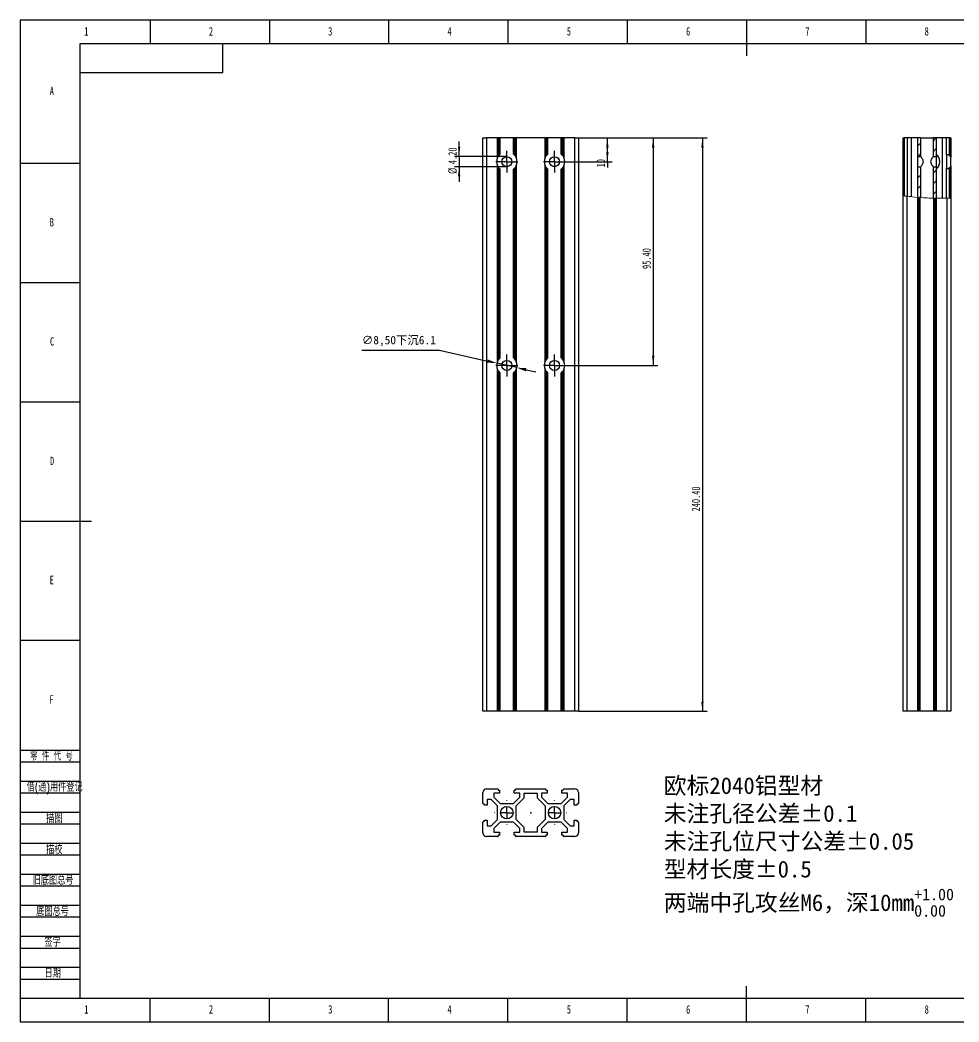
# Model space of a CAD drawing. Header units: millimetres. Extents: x 0 to 594, y 0 to 420.
# Drawn here: x 0 to 393.5, y 0 to 420 of the extents above; entities that cross this region are included whole.
import ezdxf

# ---------------------------------------------------------------- set-up
doc = ezdxf.new("R2010")
doc.units = ezdxf.units.MM
doc.header["$PDSIZE"] = -1
doc.layers.add('10', color=7, linetype='Continuous')
doc.layers.add('5', color=7, linetype='Continuous')
doc.styles.add('SLDTEXTSTYLE0', font='TXT', dxfattribs={"width": 0.7, "bigfont": 'bigfont'})
doc.styles.add('SLDTEXTSTYLE1', font='TXT', dxfattribs={"width": 0.614286, "bigfont": 'bigfont'})
doc.styles.add('SLDTEXTSTYLE3', font='TXT', dxfattribs={"width": 0.7})
doc.dimstyles.new('ISO-25', dxfattribs={"dimtxt": 2.5, "dimasz": 2.5, "dimexe": 1.25, "dimexo": 0.625, "dimtad": 1, "dimtxsty": 'Standard', "dimcen": 2.5, "dimadec": 0, "dimazin": 0, "dimtfac": 1, "dimtmove": 0, "dimatfit": 3, "dimfxl": 1, "dimarcsym": 0})
doc.dimstyles.new('SLDDIMSTYLE0', dxfattribs={"dimtxt": 3.5, "dimasz": 4.08, "dimexe": 0, "dimexo": 0.0625, "dimgap": 0.875, "dimtad": 2, "dimrnd": 1e-09, "dimzin": 4, "dimdsep": 46, "dimtxsty": 'SLDTEXTSTYLE3', "dimsah": 1, "dimcen": 0.09, "dimadec": 0, "dimazin": 1, "dimtfac": 1, "dimtofl": 0, "dimtmove": 0, "dimatfit": 3, "dimfxl": 1, "dimfrac": 2, "dimtolj": 1, "dimtzin": 12, "dimarcsym": 0})
doc.dimstyles.new('SLDDIMSTYLE1', dxfattribs={"dimtxt": 3.5, "dimasz": 4.08, "dimexe": 0, "dimexo": 0.0625, "dimgap": 0.875, "dimtad": 2, "dimrnd": 1e-09, "dimzin": 12, "dimdsep": 46, "dimtxsty": 'SLDTEXTSTYLE3', "dimsah": 1, "dimcen": 0.09, "dimadec": 0, "dimazin": 3, "dimtfac": 1, "dimtofl": 0, "dimtmove": 0, "dimatfit": 3, "dimfxl": 1, "dimfrac": 2, "dimtolj": 1, "dimtzin": 12, "dimarcsym": 0})
doc.dimstyles.new('SLDDIMSTYLE2', dxfattribs={"dimtxt": 3.5, "dimasz": 4.08, "dimexe": 0, "dimexo": 0.0625, "dimgap": 0.875, "dimtad": 2, "dimrnd": 1e-09, "dimzin": 4, "dimdsep": 46, "dimtxsty": 'SLDTEXTSTYLE3', "dimsah": 1, "dimcen": 0.09, "dimadec": 0, "dimazin": 1, "dimtfac": 1, "dimtmove": 0, "dimatfit": 0, "dimfxl": 1, "dimfrac": 2, "dimtolj": 1, "dimtzin": 12, "dimarcsym": 0})

# ---------------------------------------------------------------- blocks, each defined once
blk = doc.blocks.new('_D')
at = {"layer": '10', "transparency": 16777216}
for p, q in [((234.04, 370.63), (288.04, 370.63)), ((286.04, 370.63), (286.04, 130.23)), ((234.04, 130.23), (288.04, 130.23))]:
    blk.add_line(p, q, dxfattribs=at)
for points in [[(286.04, 370.63), (285.53, 366.55), (286.54, 366.55)], [(286.04, 130.23), (286.54, 134.31), (285.53, 134.31)]]:
    blk.add_solid(points, dxfattribs=at)
at = {"layer": '10', "transparency": 16777216, "insert": (281.52, 214), "char_height": 3.5, "attachment_point": 1, "rotation": 90, "style": 'SLDTEXTSTYLE3'}
blk.add_mtext('240.40', dxfattribs=at)
blk = doc.blocks.new('_D_1')
at = {"layer": '10', "transparency": 16777216}
for p, q in [((234.04, 370.63), (248.18, 370.63)), ((246.18, 360.63), (246.18, 370.63)), ((228.64, 360.63), (248.18, 360.63)), ((246.18, 360.63), (246.18, 358.24))]:
    blk.add_line(p, q, dxfattribs=at)
for points in [[(246.18, 370.63), (245.67, 366.55), (246.69, 366.55)], [(246.18, 360.63), (246.69, 364.71), (245.67, 364.71)]]:
    blk.add_solid(points, dxfattribs=at)
at = {"layer": '10', "transparency": 16777216, "insert": (241.67, 358.24), "char_height": 3.5, "attachment_point": 1, "rotation": 90, "style": 'SLDTEXTSTYLE3'}
blk.add_mtext('10', dxfattribs=at)
blk = doc.blocks.new('_D_2')
at = {"layer": '10', "transparency": 16777216}
for p, q in [((234.04, 370.63), (267.39, 370.63)), ((265.39, 370.63), (265.39, 275.23)), ((228.64, 275.23), (267.39, 275.23))]:
    blk.add_line(p, q, dxfattribs=at)
for points in [[(265.39, 370.63), (264.88, 366.55), (265.89, 366.55)], [(265.39, 275.23), (265.89, 279.31), (264.88, 279.31)]]:
    blk.add_solid(points, dxfattribs=at)
at = {"layer": '10', "transparency": 16777216, "insert": (260.87, 315.63), "char_height": 3.5, "attachment_point": 1, "rotation": 90, "style": 'SLDTEXTSTYLE3'}
blk.add_mtext('95.40', dxfattribs=at)
blk = doc.blocks.new('_D_3')
at = {"layer": '10', "transparency": 16777216}
for p, q in [((184.04, 362.73), (184.04, 369.08)), ((204.04, 362.73), (182.04, 362.73)), ((184.04, 362.73), (184.04, 358.53)), ((204.04, 358.53), (182.04, 358.53)), ((184.04, 358.53), (184.04, 352.18))]:
    blk.add_line(p, q, dxfattribs=at)
for points in [[(184.04, 362.73), (184.54, 366.81), (183.53, 366.81)], [(184.04, 358.53), (183.53, 354.45), (184.54, 354.45)]]:
    blk.add_solid(points, dxfattribs=at)
at = {"layer": '10', "transparency": 16777216, "char_height": 3.5, "attachment_point": 1, "rotation": 90, "style": 'SLDTEXTSTYLE3'}
for s, insert in [('4.20', (179.52, 359.59)), ('%%c', (179.51, 355.48))]:
    blk.add_mtext(s, dxfattribs=dict(at, insert=insert))
blk = doc.blocks.new('SW_CENTERMARKSYMBOL_0')
at = {"layer": '10', "color": 0}
for p, q in [((0, 2.5), (0, 4.6)), ((-2.5, 0), (-4.6, 0)), ((0, 0), (-2.5, 0)), ((0, 0), (0, 2.5)), ((0, 0), (0, -2.5)), ((0, 0), (2.5, 0)), ((2.5, 0), (4.6, 0)), ((0, -2.5), (0, -4.6))]:
    blk.add_line(p, q, dxfattribs=at)
blk = doc.blocks.new('SW_CENTERMARKSYMBOL_1')
at = {"layer": '10', "color": 0}
for p, q in [((0, 2.5), (0, 4.6)), ((-2.5, 0), (-4.6, 0)), ((0, 0), (-2.5, 0)), ((0, 0), (0, 2.5)), ((0, 0), (0, -2.5)), ((0, 0), (2.5, 0)), ((2.5, 0), (4.6, 0)), ((0, -2.5), (0, -4.6))]:
    blk.add_line(p, q, dxfattribs=at)
blk = doc.blocks.new('SW_CENTERMARKSYMBOL_2')
at = {"layer": '10', "color": 0}
for p, q in [((0, 2.5), (0, 4.6)), ((-2.5, 0), (-4.6, 0)), ((0, 0), (-2.5, 0)), ((0, 0), (0, 2.5)), ((0, 0), (0, -2.5)), ((0, 0), (2.5, 0)), ((2.5, 0), (4.6, 0)), ((0, -2.5), (0, -4.6))]:
    blk.add_line(p, q, dxfattribs=at)
blk = doc.blocks.new('SW_CENTERMARKSYMBOL_3')
at = {"layer": '10', "color": 0}
for p, q in [((0, 2.5), (0, 4.6)), ((-2.5, 0), (-4.6, 0)), ((0, 0), (-2.5, 0)), ((0, 0), (0, 2.5)), ((0, 0), (0, -2.5)), ((0, 0), (2.5, 0)), ((2.5, 0), (4.6, 0)), ((0, -2.5), (0, -4.6))]:
    blk.add_line(p, q, dxfattribs=at)
blk = doc.blocks.new('SW_CENTERMARKSYMBOL_4')
at = {"layer": '10', "color": 0}
for p, q in [((0, 5), (0, 5.1)), ((-5, 0), (-5.1, 0)), ((0, 0), (-2.5, 0)), ((0, 0), (0, 2.5)), ((0, 0), (0, -2.5)), ((0, 0), (2.5, 0)), ((5, 0), (5.1, 0)), ((0, -5), (0, -5.1))]:
    blk.add_line(p, q, dxfattribs=at)
blk = doc.blocks.new('SW_CENTERMARKSYMBOL_5')
at = {"layer": '10', "color": 0}
for p, q in [((0, 5), (0, 5.1)), ((-5, 0), (-5.1, 0)), ((0, 0), (-2.5, 0)), ((0, 0), (0, 2.5)), ((0, 0), (0, -2.5)), ((0, 0), (2.5, 0)), ((5, 0), (5.1, 0)), ((0, -5), (0, -5.1))]:
    blk.add_line(p, q, dxfattribs=at)
blk = doc.blocks.new('*D11')
at = {"color": 0, "lineweight": -2, "transparency": 16777216}
for p, q in [((143.28, 281.6), (175.82, 281.6)), ((175.82, 281.6), (195.91, 277.06)), ((208.18, 274.29), (199.89, 276.16)), ((212.16, 273.39), (216.14, 272.49))]:
    blk.add_line(p, q, dxfattribs=at)
at = {"color": 0, "transparency": 16777216}
for points in [[(196.06, 277.72), (195.76, 276.4), (199.89, 276.16)], [(212.31, 274.05), (212.01, 272.73), (208.18, 274.29)]]:
    blk.add_solid(points, dxfattribs=at)
at = {"layer": 'Defpoints', "color": 0, "transparency": 16777216}
for p in [(199.89, 276.16), (208.18, 274.29)]:
    blk.add_point(p, dxfattribs=at)
at = {"color": 0, "transparency": 16777216, "insert": (158.79, 285.39), "char_height": 3.5, "attachment_point": 5}
blk.add_mtext('∅8,50{\\fSimSun|b0|i0|c134|p2;下沉}6.1', dxfattribs=at)

msp = doc.modelspace()

# ---------------------------------------------------------------- hatches: boundary and pattern name
at = {"layer": '10', "linetype": 'Continuous', "lineweight": 18}
h = msp.add_hatch(dxfattribs=at)
h.set_pattern_fill('ANSI31', color=256, angle=3e-322, style=0)
h.paths.add_polyline_path([(377.557, 370.626), (376.257, 370.626), (376.257, 362.726), (377.557, 362.726)], flags=0)
h = msp.add_hatch(dxfattribs=at)
h.set_pattern_fill('ANSI31', color=256, angle=3e-322, style=0)
h.paths.add_polyline_path([(384.057, 370.626), (382.757, 370.626), (382.757, 362.726), (384.057, 362.726)], flags=0)
h = msp.add_hatch(dxfattribs=at)
h.set_pattern_fill('ANSI31', color=256, angle=3e-322, style=0)
edge = h.paths.add_edge_path(flags=0)
edge.add_spline(control_points=[(376.257, 345.653), (376.689, 345.618), (377.122, 345.586), (377.557, 345.556)], knot_values=[0.3544814, 0.3544814, 0.3544814, 0.3544814, 0.3593971, 0.3593971, 0.3593971, 0.3593971], weights=[1, 1, 1, 1], degree=3, periodic=0)
edge.add_line((377.557, 345.556), (377.557, 358.526))
edge.add_line((377.557, 358.526), (376.257, 358.526))
edge.add_line((376.257, 358.526), (376.257, 345.653))
h = msp.add_hatch(dxfattribs=at)
h.set_pattern_fill('ANSI31', color=256, angle=3e-322, style=0)
edge = h.paths.add_edge_path(flags=0)
edge.add_line((384.057, 358.526), (382.757, 358.526))
edge.add_line((382.757, 358.526), (382.757, 345.314))
edge.add_spline(control_points=[(382.757, 345.314), (383.19, 345.303), (383.623, 345.295), (384.057, 345.289)], knot_values=[0.3788222, 0.3788222, 0.3788222, 0.3788222, 0.3836374, 0.3836374, 0.3836374, 0.3836374], weights=[1, 1, 1, 1], degree=3, periodic=0)
edge.add_line((384.057, 345.289), (384.057, 358.526))
h = msp.add_hatch(dxfattribs=at)
h.set_pattern_fill('ANSI31', color=256, angle=3e-322, style=0)
edge = h.paths.add_edge_path(flags=0)
edge.add_spline(control_points=[(382.757, 345.314), (382.757, 345.314), (382.707, 345.315), (382.611, 345.317), (382.514, 345.32), (382.369, 345.324), (382.188, 345.329), (382.006, 345.334), (381.783, 345.341), (381.536, 345.35), (381.29, 345.358), (381.013, 345.369), (380.729, 345.381), (380.446, 345.392), (380.147, 345.406), (379.858, 345.42), (379.569, 345.434), (379.281, 345.449), (379.02, 345.464), (378.758, 345.479), (378.514, 345.493), (378.309, 345.506), (378.104, 345.519), (377.932, 345.53), (377.807, 345.539), (377.683, 345.547), (377.602, 345.553), (377.571, 345.555), (377.562, 345.555), (377.557, 345.556), (377.557, 345.556)], knot_values=[0, 0, 0, 0, 0.0008728, 0.0008728, 0.0008728, 0.0017455, 0.0017455, 0.0017455, 0.0026183, 0.0026183, 0.0026183, 0.0034913, 0.0034913, 0.0034913, 0.0043649, 0.0043649, 0.0043649, 0.0052394, 0.0052394, 0.0052394, 0.0061146, 0.0061146, 0.0061146, 0.0069895, 0.0069895, 0.0069895, 0.0078629, 0.0078629, 0.0078629, 0.0081318, 0.0081318, 0.0081318, 0.0081318], weights=[1, 1, 1, 1, 1, 1, 1, 1, 1, 1, 1, 1, 1, 1, 1, 1, 1, 1, 1, 1, 1, 1, 1, 1, 1, 1, 1, 1, 1, 1, 1], degree=3, periodic=0)
edge.add_spline(control_points=[(377.557, 345.556), (377.122, 345.586), (376.689, 345.618), (376.257, 345.653)], knot_values=[0.6406029, 0.6406029, 0.6406029, 0.6406029, 0.6455186, 0.6455186, 0.6455186, 0.6455186], weights=[1, 1, 1, 1], degree=3, periodic=0)
edge.add_line((376.257, 345.653), (376.257, 345.653))
edge.add_spline(control_points=[(376.257, 345.653), (375.37, 345.725), (374.483, 345.807), (373.596, 345.901)], knot_values=[0, 0, 0, 0, 0.0037709, 0.0037709, 0.0037709, 0.0037709], weights=[1, 1, 1, 1], degree=3, periodic=0)
edge.add_spline(control_points=[(373.596, 345.901), (373.047, 345.96), (372.5, 346.022), (371.957, 346.088)], knot_values=[0.6556832, 0.6556832, 0.6556832, 0.6556832, 0.6620292, 0.6620292, 0.6620292, 0.6620292], weights=[1, 1, 1, 1], degree=3, periodic=0)
edge.add_line((371.957, 346.088), (371.957, 346.088))
edge.add_spline(control_points=[(371.957, 346.088), (371.555, 346.138), (371.155, 346.189), (370.757, 346.243)], knot_values=[0.6620292, 0.6620292, 0.6620292, 0.6620292, 0.6667218, 0.6667218, 0.6667218, 0.6667218], weights=[1, 1, 1, 1], degree=3, periodic=0)
edge.add_spline(control_points=[(370.757, 346.243), (370.657, 346.256), (370.557, 346.27), (370.457, 346.284)], knot_values=[0.6667218, 0.6667218, 0.6667218, 0.6667218, 0.6679017, 0.6679017, 0.6679017, 0.6679017], weights=[1, 1, 1, 1], degree=3, periodic=0)
edge.add_spline(control_points=[(370.457, 346.284), (370.423, 346.289), (370.389, 346.293), (370.357, 346.298), (370.325, 346.302), (370.295, 346.306), (370.268, 346.31), (370.242, 346.314), (370.219, 346.317), (370.201, 346.32), (370.184, 346.322), (370.171, 346.324), (370.164, 346.325), (370.159, 346.326), (370.157, 346.326), (370.157, 346.326)], knot_values=[0, 0, 0, 0, 0.0001024, 0.0001024, 0.0001024, 0.0002049, 0.0002049, 0.0002049, 0.000307, 0.000307, 0.000307, 0.000408, 0.000408, 0.000408, 0.0004709, 0.0004709, 0.0004709, 0.0004709], weights=[1, 1, 1, 1, 1, 1, 1, 1, 1, 1, 1, 1, 1, 1, 1, 1], degree=3, periodic=0)
edge.add_spline(control_points=[(370.157, 346.326), (370.157, 346.326), (370.186, 346.322), (370.24, 346.314), (370.295, 346.306), (370.377, 346.295), (370.48, 346.281), (370.584, 346.266), (370.711, 346.249), (370.851, 346.23), (370.993, 346.211), (371.152, 346.19), (371.315, 346.169), (371.427, 346.155), (371.542, 346.14), (371.657, 346.126)], knot_values=[0, 0, 0, 0, 0.0005001, 0.0005001, 0.0005001, 0.001, 0.001, 0.001, 0.0015023, 0.0015023, 0.0015023, 0.0020092, 0.0020092, 0.0020092, 0.0023535, 0.0023535, 0.0023535, 0.0023535], weights=[1, 1, 1, 1, 1, 1, 1, 1, 1, 1, 1, 1, 1, 1, 1, 1], degree=3, periodic=0)
edge.add_spline(control_points=[(371.657, 346.126), (373.168, 345.936), (374.703, 345.779), (376.257, 345.653)], knot_values=[0.3368016, 0.3368016, 0.3368016, 0.3368016, 0.3544814, 0.3544814, 0.3544814, 0.3544814], weights=[1, 1, 1, 1], degree=3, periodic=0)
edge.add_spline(control_points=[(376.257, 345.653), (376.291, 345.65), (376.325, 345.648), (376.357, 345.645), (376.388, 345.643), (376.419, 345.64), (376.445, 345.638), (376.471, 345.636), (376.494, 345.634), (376.512, 345.633), (376.53, 345.631), (376.543, 345.63), (376.55, 345.63), (376.555, 345.629), (376.557, 345.629), (376.557, 345.629)], knot_values=[0, 0, 0, 0, 0.0001013, 0.0001013, 0.0001013, 0.0002026, 0.0002026, 0.0002026, 0.0003037, 0.0003037, 0.0003037, 0.0004046, 0.0004046, 0.0004046, 0.0004694, 0.0004694, 0.0004694, 0.0004694], weights=[1, 1, 1, 1, 1, 1, 1, 1, 1, 1, 1, 1, 1, 1, 1, 1], degree=3, periodic=0)
edge.add_spline(control_points=[(376.557, 345.629), (376.724, 345.616), (376.89, 345.604), (377.057, 345.591)], knot_values=[0.3556185, 0.3556185, 0.3556185, 0.3556185, 0.3575099, 0.3575099, 0.3575099, 0.3575099], weights=[1, 1, 1, 1], degree=3, periodic=0)
edge.add_spline(control_points=[(377.057, 345.591), (376.252, 345.651), (375.452, 345.718), (374.657, 345.794)], knot_values=[0.6424901, 0.6424901, 0.6424901, 0.6424901, 0.6516128, 0.6516128, 0.6516128, 0.6516128], weights=[1, 1, 1, 1], degree=3, periodic=0)
edge.add_spline(control_points=[(374.657, 345.794), (375.543, 345.709), (376.43, 345.636), (377.318, 345.572)], knot_values=[0, 0, 0, 0, 0.0037693, 0.0037693, 0.0037693, 0.0037693], weights=[1, 1, 1, 1], degree=3, periodic=0)
edge.add_spline(control_points=[(377.318, 345.572), (379.208, 345.438), (381.102, 345.351), (382.996, 345.308)], knot_values=[0, 0, 0, 0, 0.0056848, 0.0056848, 0.0056848, 0.0056848], weights=[1, 1, 1, 1], degree=3, periodic=0)
edge.add_spline(control_points=[(382.996, 345.308), (383.883, 345.288), (384.77, 345.278), (385.657, 345.277)], knot_values=[0, 0, 0, 0, 0.0037629, 0.0037629, 0.0037629, 0.0037629], weights=[1, 1, 1, 1], degree=3, periodic=0)
edge.add_spline(control_points=[(385.657, 345.277), (384.856, 345.278), (384.056, 345.286), (383.257, 345.303)], knot_values=[0.6104488, 0.6104488, 0.6104488, 0.6104488, 0.6193245, 0.6193245, 0.6193245, 0.6193245], weights=[1, 1, 1, 1], degree=3, periodic=0)
edge.add_line((383.257, 345.303), (383.257, 345.303))
edge.add_spline(control_points=[(383.257, 345.303), (383.424, 345.299), (383.59, 345.296), (383.757, 345.293)], knot_values=[0.3806755, 0.3806755, 0.3806755, 0.3806755, 0.3825272, 0.3825272, 0.3825272, 0.3825272], weights=[1, 1, 1, 1], degree=3, periodic=0)
edge.add_spline(control_points=[(383.757, 345.293), (383.757, 345.293), (383.763, 345.293), (383.774, 345.293), (383.785, 345.293), (383.802, 345.293), (383.823, 345.292), (383.844, 345.292), (383.87, 345.292), (383.898, 345.291), (383.926, 345.291), (383.958, 345.29), (383.991, 345.29), (384.013, 345.289), (384.035, 345.289), (384.057, 345.289)], knot_values=[0, 0, 0, 0, 0.0001007, 0.0001007, 0.0001007, 0.0002014, 0.0002014, 0.0002014, 0.0003022, 0.0003022, 0.0003022, 0.0004029, 0.0004029, 0.0004029, 0.0004687, 0.0004687, 0.0004687, 0.0004687], weights=[1, 1, 1, 1, 1, 1, 1, 1, 1, 1, 1, 1, 1, 1, 1, 1], degree=3, periodic=0)
edge.add_spline(control_points=[(384.057, 345.289), (385.587, 345.268), (387.123, 345.275), (388.657, 345.311)], knot_values=[0.3836374, 0.3836374, 0.3836374, 0.3836374, 0.4006225, 0.4006225, 0.4006225, 0.4006225], weights=[1, 1, 1, 1], degree=3, periodic=0)
edge.add_spline(control_points=[(388.657, 345.311), (388.825, 345.314), (388.995, 345.319), (389.154, 345.323), (389.312, 345.327), (389.463, 345.332), (389.594, 345.336), (389.725, 345.34), (389.84, 345.344), (389.929, 345.346), (390.018, 345.349), (390.084, 345.352), (390.121, 345.353), (390.145, 345.354), (390.157, 345.354), (390.157, 345.354)], knot_values=[0, 0, 0, 0, 0.000504, 0.000504, 0.000504, 0.0010079, 0.0010079, 0.0010079, 0.0015119, 0.0015119, 0.0015119, 0.0020157, 0.0020157, 0.0020157, 0.0023437, 0.0023437, 0.0023437, 0.0023437], weights=[1, 1, 1, 1, 1, 1, 1, 1, 1, 1, 1, 1, 1, 1, 1, 1], degree=3, periodic=0)
edge.add_spline(control_points=[(390.157, 345.354), (390.157, 345.354), (390.151, 345.354), (390.14, 345.354), (390.129, 345.353), (390.112, 345.353), (390.091, 345.352), (390.07, 345.351), (390.045, 345.35), (390.016, 345.349), (389.988, 345.348), (389.956, 345.347), (389.923, 345.346), (389.901, 345.346), (389.879, 345.345), (389.857, 345.344)], knot_values=[0, 0, 0, 0, 0.0001007, 0.0001007, 0.0001007, 0.0002014, 0.0002014, 0.0002014, 0.0003021, 0.0003021, 0.0003021, 0.0004029, 0.0004029, 0.0004029, 0.0004688, 0.0004688, 0.0004688, 0.0004688], weights=[1, 1, 1, 1, 1, 1, 1, 1, 1, 1, 1, 1, 1, 1, 1, 1], degree=3, periodic=0)
edge.add_spline(control_points=[(389.857, 345.344), (389.757, 345.341), (389.657, 345.338), (389.557, 345.335)], knot_values=[0.594948, 0.594948, 0.594948, 0.594948, 0.5960557, 0.5960557, 0.5960557, 0.5960557], weights=[1, 1, 1, 1], degree=3, periodic=0)
edge.add_spline(control_points=[(389.557, 345.335), (389.157, 345.322), (388.757, 345.312), (388.357, 345.304)], knot_values=[0.5960557, 0.5960557, 0.5960557, 0.5960557, 0.6004845, 0.6004845, 0.6004845, 0.6004845], weights=[1, 1, 1, 1], degree=3, periodic=0)
edge.add_spline(control_points=[(388.357, 345.304), (387.811, 345.293), (387.264, 345.285), (386.718, 345.281)], knot_values=[0.6004845, 0.6004845, 0.6004845, 0.6004845, 0.6065333, 0.6065333, 0.6065333, 0.6065333], weights=[1, 1, 1, 1], degree=3, periodic=0)
edge.add_spline(control_points=[(386.718, 345.281), (385.831, 345.274), (384.944, 345.277), (384.057, 345.289)], knot_values=[0, 0, 0, 0, 0.0037628, 0.0037628, 0.0037628, 0.0037628], weights=[1, 1, 1, 1], degree=3, periodic=0)
edge.add_spline(control_points=[(384.057, 345.289), (383.623, 345.295), (383.19, 345.303), (382.757, 345.314)], knot_values=[0.6163626, 0.6163626, 0.6163626, 0.6163626, 0.6211778, 0.6211778, 0.6211778, 0.6211778], weights=[1, 1, 1, 1], degree=3, periodic=0)

# ---------------------------------------------------------------- linework, layer by layer
at = {"color": 7, "linetype": 'Continuous', "lineweight": 25}
for p, q in [((194.035, 130.226), (194.035, 370.626)), ((194.035, 370.626), (195.535, 370.626)), ((195.535, 370.626), (195.535, 130.226)), ((200.135, 370.626), (195.535, 370.626)), ((200.135, 362.315), (200.135, 370.626)), ((200.135, 370.626), (200.435, 370.626)), ((200.435, 370.626), (200.435, 362.885)), ((200.935, 370.626), (200.435, 370.626)), ((200.935, 363.533), (200.935, 370.626)), ((201.196, 370.626), (200.935, 370.626)), ((201.196, 363.788), (201.196, 370.626)), ((206.874, 370.626), (201.196, 370.626)), ((206.874, 363.788), (206.874, 370.626)), ((207.135, 370.626), (206.874, 370.626)), ((207.135, 363.533), (207.135, 370.626)), ((207.635, 370.626), (207.135, 370.626)), ((207.635, 362.885), (207.635, 370.626)), ((207.635, 370.626), (207.935, 370.626)), ((207.935, 370.626), (207.935, 362.315)), ((220.135, 370.626), (207.935, 370.626)), ((220.135, 370.626), (220.435, 370.626)), ((220.135, 362.315), (220.135, 370.626)), ((220.435, 370.626), (220.435, 362.885)), ((220.935, 370.626), (220.435, 370.626)), ((220.935, 363.533), (220.935, 370.626)), ((221.196, 370.626), (220.935, 370.626)), ((221.196, 363.788), (221.196, 370.626)), ((226.874, 370.626), (221.196, 370.626)), ((226.874, 363.788), (226.874, 370.626)), ((227.135, 370.626), (226.874, 370.626)), ((227.135, 363.533), (227.135, 370.626)), ((227.635, 370.626), (227.135, 370.626)), ((227.635, 362.885), (227.635, 370.626)), ((227.635, 370.626), (227.935, 370.626)), ((227.935, 370.626), (227.935, 362.315)), ((232.535, 370.626), (227.935, 370.626)), ((232.535, 130.226), (232.535, 370.626)), ((232.535, 370.626), (234.035, 370.626)), ((234.035, 370.626), (234.035, 130.226)), ((370.157, 346.326), (370.157, 370.626)), ((370.157, 370.626), (370.457, 370.626)), ((370.757, 370.626), (370.457, 370.626)), ((370.457, 370.626), (370.457, 346.284)), ((370.757, 346.243), (370.757, 370.626)), ((371.957, 370.626), (370.757, 370.626)), ((371.957, 346.095), (371.957, 370.626)), ((373.596, 370.626), (371.957, 370.626)), ((373.596, 345.926), (373.596, 370.626)), ((376.257, 370.626), (373.596, 370.626)), ((377.557, 370.626), (376.257, 370.626)), ((376.257, 362.726), (376.257, 370.626)), ((377.557, 370.626), (382.757, 370.626)), ((377.557, 362.726), (377.557, 370.626)), ((382.757, 370.626), (382.757, 362.726)), ((384.057, 370.626), (382.757, 370.626)), ((384.057, 370.626), (384.057, 362.726)), ((386.718, 370.626), (384.057, 370.626)), ((386.718, 345.301), (386.718, 370.626)), ((388.357, 370.626), (386.718, 370.626)), ((388.357, 363.533), (388.357, 370.626)), ((389.557, 370.626), (388.357, 370.626)), ((389.557, 363.533), (389.557, 370.626)), ((389.857, 370.626), (389.557, 370.626)), ((389.857, 362.885), (389.857, 370.626)), ((389.857, 370.626), (390.157, 370.626)), ((390.157, 370.626), (390.157, 362.315)), ((377.557, 362.726), (376.257, 362.726)), ((376.257, 358.526), (376.257, 362.726)), ((384.057, 362.726), (382.757, 362.726)), ((384.057, 362.726), (384.057, 358.526)), ((389.557, 363.533), (388.357, 363.533)), ((388.357, 363.533), (388.357, 357.719)), ((389.557, 362.885), (389.557, 363.533)), ((389.857, 362.885), (389.557, 362.885)), ((390.157, 358.937), (390.157, 362.315)), ((200.135, 276.915), (200.135, 358.937)), ((200.435, 358.367), (200.435, 277.485)), ((200.935, 278.133), (200.935, 357.719)), ((201.196, 278.388), (201.196, 357.464)), ((206.874, 278.388), (206.874, 357.464)), ((207.135, 278.133), (207.135, 357.719)), ((207.635, 277.485), (207.635, 358.367)), ((207.935, 358.937), (207.935, 276.915)), ((220.135, 276.915), (220.135, 358.937)), ((220.435, 358.367), (220.435, 277.485)), ((220.935, 278.133), (220.935, 357.719)), ((221.196, 278.388), (221.196, 357.464)), ((226.874, 278.388), (226.874, 357.464)), ((227.135, 278.133), (227.135, 357.719)), ((227.635, 277.485), (227.635, 358.367)), ((227.935, 358.937), (227.935, 276.915)), ((376.257, 358.526), (377.557, 358.526)), ((376.257, 345.653), (376.257, 358.526)), ((377.557, 345.556), (377.557, 358.526)), ((382.757, 358.526), (382.757, 345.314)), ((382.757, 358.526), (384.057, 358.526)), ((384.057, 358.526), (384.057, 345.289)), ((388.357, 345.309), (388.357, 357.719)), ((388.357, 357.719), (389.557, 357.719)), ((389.557, 358.367), (389.857, 358.367)), ((389.557, 357.719), (389.557, 358.367)), ((389.557, 345.335), (389.557, 357.719)), ((389.857, 345.344), (389.857, 358.367)), ((390.157, 358.937), (390.157, 345.354)), ((370.157, 130.226), (370.157, 346.326)), ((371.657, 346.126), (371.657, 130.226)), ((376.257, 130.226), (376.257, 345.653)), ((376.557, 345.629), (376.557, 130.226)), ((377.057, 130.226), (377.057, 345.591)), ((377.318, 130.226), (377.318, 345.572)), ((382.996, 130.226), (382.996, 345.308)), ((383.257, 130.226), (383.257, 345.303)), ((383.757, 130.226), (383.757, 345.293)), ((384.057, 345.289), (384.057, 130.226)), ((388.657, 130.226), (388.657, 345.311)), ((390.157, 345.354), (390.157, 130.226)), ((200.135, 130.226), (200.135, 273.537)), ((207.935, 273.537), (207.935, 130.226)), ((220.135, 130.226), (220.135, 273.537)), ((227.935, 273.537), (227.935, 130.226)), ((200.435, 272.967), (200.435, 130.226)), ((200.935, 130.226), (200.935, 272.319)), ((201.196, 130.226), (201.196, 272.064)), ((206.874, 130.226), (206.874, 272.064)), ((207.135, 130.226), (207.135, 272.319)), ((207.635, 130.226), (207.635, 272.967)), ((220.435, 272.967), (220.435, 130.226)), ((220.935, 130.226), (220.935, 272.319)), ((221.196, 130.226), (221.196, 272.064)), ((226.874, 130.226), (226.874, 272.064)), ((227.135, 130.226), (227.135, 272.319)), ((227.635, 130.226), (227.635, 272.967)), ((195.535, 130.226), (194.035, 130.226)), ((200.135, 130.226), (195.535, 130.226)), ((200.435, 130.226), (200.135, 130.226)), ((200.935, 130.226), (200.435, 130.226)), ((201.196, 130.226), (200.935, 130.226)), ((206.874, 130.226), (201.196, 130.226)), ((207.135, 130.226), (206.874, 130.226)), ((207.635, 130.226), (207.135, 130.226)), ((207.935, 130.226), (207.635, 130.226)), ((220.135, 130.226), (207.935, 130.226)), ((220.435, 130.226), (220.135, 130.226)), ((220.935, 130.226), (220.435, 130.226)), ((221.196, 130.226), (220.935, 130.226)), ((226.874, 130.226), (221.196, 130.226)), ((227.135, 130.226), (226.874, 130.226)), ((227.635, 130.226), (227.135, 130.226)), ((227.935, 130.226), (227.635, 130.226)), ((232.535, 130.226), (227.935, 130.226)), ((234.035, 130.226), (232.535, 130.226)), ((371.657, 130.226), (370.157, 130.226)), ((376.257, 130.226), (371.657, 130.226)), ((376.557, 130.226), (376.257, 130.226)), ((377.057, 130.226), (376.557, 130.226)), ((377.318, 130.226), (377.057, 130.226)), ((382.996, 130.226), (377.318, 130.226)), ((383.257, 130.226), (382.996, 130.226)), ((383.757, 130.226), (383.257, 130.226)), ((384.057, 130.226), (383.757, 130.226)), ((388.657, 130.226), (384.057, 130.226)), ((390.157, 130.226), (388.657, 130.226)), ((195.535, 97.721), (200.135, 97.721)), ((200.435, 97.421), (200.435, 97.121)), ((200.435, 97.121), (200.935, 97.121)), ((200.935, 97.121), (200.935, 95.921)), ((207.135, 95.921), (207.135, 97.121)), ((207.135, 97.121), (207.635, 97.121)), ((207.635, 97.121), (207.635, 97.421)), ((207.935, 97.721), (220.135, 97.721)), ((220.435, 97.421), (220.435, 97.121)), ((220.435, 97.121), (220.935, 97.121)), ((220.935, 97.121), (220.935, 95.921)), ((227.135, 95.921), (227.135, 97.121)), ((227.135, 97.121), (227.635, 97.121)), ((227.635, 97.121), (227.635, 97.421)), ((227.935, 97.721), (232.535, 97.721)), ((194.035, 91.621), (194.035, 96.221)), ((197.474, 93.221), (195.835, 93.221)), ((195.835, 93.221), (195.835, 90.821)), ((200.135, 90.56), (197.474, 93.221)), ((200.935, 95.921), (198.535, 95.921)), ((198.535, 95.921), (198.535, 94.281)), ((198.535, 94.281), (201.196, 91.621)), ((206.874, 91.621), (209.535, 94.281)), ((209.535, 95.921), (207.135, 95.921)), ((207.935, 90.56), (211.335, 93.96)), ((209.535, 94.281), (209.535, 95.921)), ((211.335, 95.921), (216.735, 95.921)), ((211.335, 93.96), (211.335, 95.921)), ((216.735, 95.921), (216.735, 93.96)), ((216.735, 93.96), (220.135, 90.56)), ((220.935, 95.921), (218.535, 95.921)), ((218.535, 95.921), (218.535, 94.281)), ((218.535, 94.281), (221.196, 91.621)), ((226.874, 91.621), (229.535, 94.281)), ((229.535, 95.921), (227.135, 95.921)), ((230.596, 93.221), (227.935, 90.56)), ((229.535, 94.281), (229.535, 95.921)), ((232.235, 93.221), (230.596, 93.221)), ((232.235, 90.821), (232.235, 93.221)), ((234.035, 96.221), (234.035, 91.621)), ((194.635, 91.321), (194.335, 91.321)), ((194.635, 90.821), (194.635, 91.321)), ((195.835, 90.821), (194.635, 90.821)), ((200.135, 84.881), (200.135, 90.56)), ((201.196, 91.621), (206.874, 91.621)), ((207.935, 84.881), (207.935, 90.56)), ((220.135, 90.56), (220.135, 84.881)), ((221.196, 91.621), (226.874, 91.621)), ((227.935, 90.56), (227.935, 84.881)), ((233.435, 90.821), (232.235, 90.821)), ((233.735, 91.321), (233.435, 91.321)), ((233.435, 91.321), (233.435, 90.821)), ((194.335, 84.121), (194.635, 84.121)), ((194.635, 84.121), (194.635, 84.621)), ((194.635, 84.621), (195.835, 84.621)), ((195.835, 84.621), (195.835, 82.221)), ((197.474, 82.221), (200.135, 84.881)), ((211.335, 81.481), (207.935, 84.881)), ((220.135, 84.881), (216.735, 81.481)), ((227.935, 84.881), (230.596, 82.221)), ((232.235, 82.221), (232.235, 84.621)), ((232.235, 84.621), (233.435, 84.621)), ((233.435, 84.621), (233.435, 84.121)), ((233.435, 84.121), (233.735, 84.121)), ((194.035, 79.221), (194.035, 83.821)), ((195.835, 82.221), (197.474, 82.221)), ((201.196, 83.821), (198.535, 81.16)), ((198.535, 81.16), (198.535, 79.521)), ((206.874, 83.821), (201.196, 83.821)), ((209.535, 81.16), (206.874, 83.821)), ((209.535, 79.521), (209.535, 81.16)), ((211.335, 79.521), (211.335, 81.481)), ((216.735, 81.481), (216.735, 79.521)), ((221.196, 83.821), (218.535, 81.16)), ((218.535, 81.16), (218.535, 79.521)), ((226.874, 83.821), (221.196, 83.821)), ((229.535, 81.16), (226.874, 83.821)), ((229.535, 79.521), (229.535, 81.16)), ((230.596, 82.221), (232.235, 82.221)), ((234.035, 83.821), (234.035, 79.221)), ((200.135, 77.721), (195.535, 77.721)), ((198.535, 79.521), (200.935, 79.521)), ((200.935, 78.321), (200.435, 78.321)), ((200.435, 78.321), (200.435, 78.021)), ((200.935, 79.521), (200.935, 78.321)), ((207.135, 78.321), (207.135, 79.521)), ((207.135, 79.521), (209.535, 79.521)), ((207.635, 78.321), (207.135, 78.321)), ((207.635, 78.021), (207.635, 78.321)), ((220.135, 77.721), (207.935, 77.721)), ((216.735, 79.521), (211.335, 79.521)), ((218.535, 79.521), (220.935, 79.521)), ((220.935, 78.321), (220.435, 78.321)), ((220.435, 78.321), (220.435, 78.021)), ((220.935, 79.521), (220.935, 78.321)), ((227.135, 78.321), (227.135, 79.521)), ((227.135, 79.521), (229.535, 79.521)), ((227.635, 78.321), (227.135, 78.321)), ((227.635, 78.021), (227.635, 78.321)), ((232.535, 77.721), (227.935, 77.721))]:
    msp.add_line(p, q, dxfattribs=at)
at = {"color": 7, "linetype": 'Continuous', "lineweight": 18}
for p, q in [((377.318, 345.572), (377.057, 345.594)), ((383.273, 345.305), (382.996, 345.308))]:
    msp.add_line(p, q, dxfattribs=at)
at = {"color": 7, "linetype": 'Continuous'}
for q in [(214.118, 87.721), (214.035, 87.555)]:
    msp.add_line((214.035, 87.721), q, dxfattribs=at)
at = {"color": 7, "linetype": 'Continuous', "lineweight": 25}
for centre, radius in [((204.035, 360.626), 2.1), ((224.035, 360.626), 2.1), ((204.035, 275.226), 2.1), ((224.035, 275.226), 2.1), ((204.035, 87.721), 2.6), ((224.035, 87.721), 2.6)]:
    msp.add_circle(centre, radius, dxfattribs=at)
for centre, radius, start, end in [((204.035, 360.626), 4.25, 156.58449, 203.41551), ((204.035, 360.626), 4.25, 136.8371, 147.8932), ((204.035, 360.626), 4.25, 131.91905, 136.8371), ((204.035, 360.626), 4.25, 43.1629, 48.08095), ((204.035, 360.626), 4.25, 32.1068, 43.1629), ((204.035, 360.626), 4.25, 336.58449, 23.41551), ((224.035, 360.626), 4.25, 156.58449, 203.41551), ((224.035, 360.626), 4.25, 136.8371, 147.8932), ((224.035, 360.626), 4.25, 131.91905, 136.8371), ((224.035, 360.626), 4.25, 43.1629, 48.08095), ((224.035, 360.626), 4.25, 32.1068, 43.1629), ((224.035, 360.626), 4.25, 336.58449, 23.41551), ((381.218, 360.626), 4.25, 311.91905, 48.08095), ((204.035, 360.626), 4.25, 212.1068, 223.1629), ((204.035, 360.626), 4.25, 223.1629, 228.08095), ((204.035, 360.626), 4.25, 311.91905, 316.8371), ((204.035, 360.626), 4.25, 316.8371, 327.8932), ((224.035, 360.626), 4.25, 212.1068, 223.1629), ((224.035, 360.626), 4.25, 223.1629, 228.08095), ((224.035, 360.626), 4.25, 311.91905, 316.8371), ((224.035, 360.626), 4.25, 316.8371, 327.8932), ((204.035, 275.226), 4.25, 136.8371, 147.8932), ((204.035, 275.226), 4.25, 131.91905, 136.8371), ((204.035, 275.226), 4.25, 43.1629, 48.08095), ((204.035, 275.226), 4.25, 32.1068, 43.1629), ((224.035, 275.226), 4.25, 136.8371, 147.8932), ((224.035, 275.226), 4.25, 131.91905, 136.8371), ((224.035, 275.226), 4.25, 43.1629, 48.08095), ((224.035, 275.226), 4.25, 32.1068, 43.1629), ((204.035, 275.226), 4.25, 156.58449, 203.41551), ((204.035, 275.226), 4.25, 336.58449, 23.41551), ((224.035, 275.226), 4.25, 156.58449, 203.41551), ((224.035, 275.226), 4.25, 336.58449, 23.41551), ((204.035, 275.226), 4.25, 212.1068, 223.1629), ((204.035, 275.226), 4.25, 223.1629, 228.08095), ((204.035, 275.226), 4.25, 311.91905, 316.8371), ((204.035, 275.226), 4.25, 316.8371, 327.8932), ((224.035, 275.226), 4.25, 212.1068, 223.1629), ((224.035, 275.226), 4.25, 223.1629, 228.08095), ((224.035, 275.226), 4.25, 311.91905, 316.8371), ((224.035, 275.226), 4.25, 316.8371, 327.8932), ((195.535, 96.221), 1.5, 90, 180), ((200.135, 97.421), 0.3, 0, 90), ((207.935, 97.421), 0.3, 90, 180), ((220.135, 97.421), 0.3, 0, 90), ((227.935, 97.421), 0.3, 90, 180), ((232.535, 96.221), 1.5, 0, 90), ((194.335, 91.621), 0.3, 180, 270), ((233.735, 91.621), 0.3, 270, 0), ((194.335, 83.821), 0.3, 90, 180), ((233.735, 83.821), 0.3, 0, 90), ((195.535, 79.221), 1.5, 180, 270), ((200.135, 78.021), 0.3, 270, 360), ((207.935, 78.021), 0.3, 180, 270), ((220.135, 78.021), 0.3, 270, 0), ((227.935, 78.021), 0.3, 180, 270), ((232.535, 79.221), 1.5, 270, 0)]:
    msp.add_arc(centre, radius, start, end, dxfattribs=at)
for points, knots in [([(200.135, 362.315), (200.186, 362.432), (200.243, 362.549), (200.331, 362.711), (200.361, 362.762), (200.413, 362.85), (200.435, 362.885), (200.435, 362.885)], [0, 0, 0, 0, 0.5, 0.5, 0.75, 0.75, 1, 1, 1, 1]), ([(207.635, 362.885), (207.635, 362.885), (207.657, 362.849), (207.709, 362.762), (207.739, 362.71), (207.827, 362.548), (207.884, 362.432), (207.935, 362.315)], [0, 0, 0, 0, 0.25, 0.25, 0.5, 0.5, 1, 1, 1, 1]), ([(220.135, 362.315), (220.186, 362.432), (220.243, 362.549), (220.331, 362.711), (220.361, 362.762), (220.413, 362.85), (220.435, 362.885), (220.435, 362.885)], [0, 0, 0, 0, 0.5, 0.5, 0.75, 0.75, 1, 1, 1, 1]), ([(227.635, 362.885), (227.635, 362.885), (227.657, 362.849), (227.709, 362.762), (227.739, 362.71), (227.827, 362.548), (227.884, 362.432), (227.935, 362.315)], [0, 0, 0, 0, 0.25, 0.25, 0.5, 0.5, 1, 1, 1, 1]), ([(377.557, 358.526), (377.557, 358.526), (377.57, 358.541), (377.617, 358.601), (377.652, 358.645), (377.783, 358.811), (377.903, 358.969), (378.097, 359.248), (378.164, 359.349), (378.295, 359.566), (378.359, 359.68), (378.474, 359.924), (378.527, 360.056), (378.602, 360.333), (378.624, 360.48), (378.624, 360.771), (378.602, 360.918), (378.528, 361.194), (378.476, 361.324), (378.3, 361.696), (378.162, 361.909), (377.903, 362.285), (377.784, 362.438), (377.653, 362.607), (377.618, 362.65), (377.57, 362.71), (377.557, 362.726), (377.557, 362.726)], [0, 0, 0, 0, 0.0625, 0.0625, 0.125, 0.125, 0.25, 0.25, 0.3125, 0.3125, 0.375, 0.375, 0.4375, 0.4375, 0.5, 0.5, 0.5625, 0.5625, 0.625, 0.625, 0.75, 0.75, 0.875, 0.875, 0.9375, 0.9375, 1, 1, 1, 1]), ([(382.757, 362.726), (382.757, 362.726), (382.745, 362.711), (382.697, 362.651), (382.662, 362.607), (382.575, 362.496), (382.523, 362.429), (382.408, 362.275), (382.346, 362.191), (382.218, 362.005), (382.15, 361.903), (382.019, 361.687), (381.955, 361.572), (381.839, 361.327), (381.787, 361.194), (381.712, 360.918), (381.69, 360.771), (381.69, 360.48), (381.712, 360.333), (381.787, 360.057), (381.839, 359.926), (381.956, 359.678), (382.02, 359.564), (382.151, 359.348), (382.218, 359.247), (382.347, 359.06), (382.409, 358.975), (382.523, 358.824), (382.575, 358.756), (382.662, 358.644), (382.697, 358.601), (382.745, 358.541), (382.757, 358.526), (382.757, 358.526)], [0, 0, 0, 0, 0.0625, 0.0625, 0.125, 0.125, 0.1875, 0.1875, 0.25, 0.25, 0.3125, 0.3125, 0.375, 0.375, 0.4375, 0.4375, 0.5, 0.5, 0.5625, 0.5625, 0.625, 0.625, 0.6875, 0.6875, 0.75, 0.75, 0.8125, 0.8125, 0.875, 0.875, 0.9375, 0.9375, 1, 1, 1, 1]), ([(389.857, 362.885), (389.923, 362.885), (389.98, 362.849), (390.061, 362.762), (390.087, 362.71), (390.146, 362.548), (390.157, 362.432), (390.157, 362.315)], [0, 0, 0, 0, 0.25, 0.25, 0.5, 0.5, 1, 1, 1, 1]), ([(200.435, 358.367), (200.435, 358.367), (200.429, 358.376), (200.412, 358.405), (200.4, 358.424), (200.36, 358.49), (200.331, 358.542), (200.243, 358.703), (200.186, 358.82), (200.135, 358.937)], [0, 0, 0, 0, 0.125, 0.125, 0.25, 0.25, 0.5, 0.5, 1, 1, 1, 1]), ([(207.935, 358.937), (207.884, 358.82), (207.827, 358.703), (207.74, 358.542), (207.71, 358.49), (207.658, 358.403), (207.635, 358.367), (207.635, 358.367)], [0, 0, 0, 0, 0.5, 0.5, 0.75, 0.75, 1, 1, 1, 1]), ([(220.435, 358.367), (220.435, 358.367), (220.429, 358.376), (220.412, 358.405), (220.4, 358.424), (220.36, 358.49), (220.331, 358.542), (220.243, 358.703), (220.186, 358.82), (220.135, 358.937)], [0, 0, 0, 0, 0.125, 0.125, 0.25, 0.25, 0.5, 0.5, 1, 1, 1, 1]), ([(227.935, 358.937), (227.884, 358.82), (227.827, 358.703), (227.74, 358.542), (227.71, 358.49), (227.658, 358.403), (227.635, 358.367), (227.635, 358.367)], [0, 0, 0, 0, 0.5, 0.5, 0.75, 0.75, 1, 1, 1, 1]), ([(390.157, 358.937), (390.157, 358.82), (390.146, 358.703), (390.087, 358.542), (390.061, 358.49), (389.981, 358.403), (389.923, 358.367), (389.857, 358.367)], [0, 0, 0, 0, 0.5, 0.5, 0.75, 0.75, 1, 1, 1, 1]), ([(200.135, 276.915), (200.186, 277.032), (200.243, 277.149), (200.331, 277.311), (200.361, 277.362), (200.413, 277.45), (200.435, 277.485), (200.435, 277.485)], [0, 0, 0, 0, 0.5, 0.5, 0.75, 0.75, 1, 1, 1, 1]), ([(207.635, 277.485), (207.635, 277.485), (207.657, 277.449), (207.709, 277.362), (207.739, 277.31), (207.827, 277.148), (207.884, 277.032), (207.935, 276.915)], [0, 0, 0, 0, 0.25, 0.25, 0.5, 0.5, 1, 1, 1, 1]), ([(220.135, 276.915), (220.186, 277.032), (220.243, 277.149), (220.331, 277.311), (220.361, 277.362), (220.413, 277.45), (220.435, 277.485), (220.435, 277.485)], [0, 0, 0, 0, 0.5, 0.5, 0.75, 0.75, 1, 1, 1, 1]), ([(227.635, 277.485), (227.635, 277.485), (227.657, 277.449), (227.709, 277.362), (227.739, 277.31), (227.827, 277.148), (227.884, 277.032), (227.935, 276.915)], [0, 0, 0, 0, 0.25, 0.25, 0.5, 0.5, 1, 1, 1, 1]), ([(200.435, 272.967), (200.435, 272.967), (200.429, 272.976), (200.412, 273.005), (200.4, 273.024), (200.36, 273.09), (200.331, 273.142), (200.243, 273.303), (200.186, 273.42), (200.135, 273.537)], [0, 0, 0, 0, 0.125, 0.125, 0.25, 0.25, 0.5, 0.5, 1, 1, 1, 1]), ([(207.935, 273.537), (207.884, 273.42), (207.827, 273.303), (207.74, 273.142), (207.71, 273.09), (207.658, 273.003), (207.635, 272.967), (207.635, 272.967)], [0, 0, 0, 0, 0.5, 0.5, 0.75, 0.75, 1, 1, 1, 1]), ([(220.435, 272.967), (220.435, 272.967), (220.429, 272.976), (220.412, 273.005), (220.4, 273.024), (220.36, 273.09), (220.331, 273.142), (220.243, 273.303), (220.186, 273.42), (220.135, 273.537)], [0, 0, 0, 0, 0.125, 0.125, 0.25, 0.25, 0.5, 0.5, 1, 1, 1, 1]), ([(227.935, 273.537), (227.884, 273.42), (227.827, 273.303), (227.74, 273.142), (227.71, 273.09), (227.658, 273.003), (227.635, 272.967), (227.635, 272.967)], [0, 0, 0, 0, 0.5, 0.5, 0.75, 0.75, 1, 1, 1, 1])]:
    msp.add_open_spline(points, degree=3, knots=knots, dxfattribs=at)
at = {"color": 7, "linetype": 'Continuous', "lineweight": 18}
for points, knots in [([(370.157, 346.326), (370.157, 346.326), (370.167, 346.324), (370.205, 346.319), (370.234, 346.315), (370.31, 346.304), (370.356, 346.298), (370.466, 346.283), (370.529, 346.274), (370.737, 346.246), (370.904, 346.223), (371.264, 346.176), (371.46, 346.15), (371.657, 346.126)], [0, 0, 0, 0, 0.125, 0.125, 0.25, 0.25, 0.375, 0.375, 0.5, 0.5, 0.75, 0.75, 1, 1, 1, 1]), ([(376.257, 345.653), (376.336, 345.647), (376.414, 345.641), (376.524, 345.632), (376.557, 345.629), (376.557, 345.629)], [0, 0, 0, 0, 0.5, 0.5, 1, 1, 1, 1]), ([(383.757, 345.293), (383.757, 345.293), (383.79, 345.293), (383.9, 345.291), (383.978, 345.29), (384.057, 345.289)], [0, 0, 0, 0, 0.5, 0.5, 1, 1, 1, 1]), ([(388.657, 345.311), (388.756, 345.313), (388.853, 345.315), (389.045, 345.32), (389.14, 345.323), (389.322, 345.328), (389.408, 345.33), (389.571, 345.335), (389.648, 345.337), (389.856, 345.344), (389.967, 345.348), (390.117, 345.353), (390.157, 345.354), (390.157, 345.354)], [0, 0, 0, 0, 0.125, 0.125, 0.25, 0.25, 0.375, 0.375, 0.5, 0.5, 0.75, 0.75, 1, 1, 1, 1])]:
    msp.add_open_spline(points, degree=3, knots=knots, dxfattribs=at)
for points in [[(371.657, 346.126), (373.168, 345.936), (374.703, 345.779), (376.257, 345.653)], [(376.557, 345.629), (376.724, 345.616), (376.89, 345.604), (377.057, 345.591)], [(382.996, 345.308), (381.101, 345.351), (379.208, 345.438), (377.318, 345.572)], [(383.257, 345.303), (383.424, 345.299), (383.59, 345.296), (383.757, 345.293)], [(384.057, 345.289), (385.587, 345.268), (387.123, 345.275), (388.657, 345.311)]]:
    msp.add_open_spline(points, degree=3, dxfattribs=at)
at = {"color": 7, "linetype": 'Continuous'}
msp.add_point((214.035, 87.721), dxfattribs=at)
at = {"layer": '5', "color": 7}
for p, q in [((594.005, 420), (0, 420)), ((0, 420), (0, 0)), ((0, 114), (25, 114)), ((0, 109), (25, 109)), ((0, 101), (25, 101)), ((0, 96), (25, 96)), ((0, 88), (25, 88)), ((0, 83), (25, 83)), ((0, 75), (25, 75)), ((0, 70), (25, 70)), ((0, 62), (25, 62)), ((0, 57), (25, 57)), ((0, 49), (25, 49)), ((0, 44), (25, 44)), ((0, 36), (25, 36)), ((0, 31), (25, 31)), ((0, 23), (25, 23)), ((0, 18), (25, 18)), ((0, 0), (594.005, 0))]:
    msp.add_line(p, q, dxfattribs=at)
at = {"layer": '5', "lineweight": 25}
for p, q in [((304.503, 420), (304.503, 405)), ((0, 210), (30, 210)), ((304.503, 0), (304.503, 15))]:
    msp.add_line(p, q, dxfattribs=at)
at = {"layer": '5'}
for p, q in [((354.5, 420), (354.5, 410)), ((54.5, 420), (54.5, 410)), ((104.5, 420), (104.5, 410)), ((154.5, 420), (154.5, 410)), ((204.5, 420), (204.5, 410)), ((254.5, 420), (254.5, 410)), ((0, 360), (25, 360)), ((0, 310), (25, 310)), ((0, 260), (25, 260)), ((0, 160), (25, 160)), ((54.5, 0), (54.5, 10)), ((104.5, 0), (104.5, 10)), ((154.5, 0), (154.5, 10)), ((204.5, 0), (204.5, 10)), ((254.5, 0), (254.5, 10)), ((354.5, 0), (354.5, 10))]:
    msp.add_line(p, q, dxfattribs=at)
at = {"layer": '5', "color": 7, "lineweight": 25}
for p, q in [((584.005, 410), (25, 410)), ((25, 410), (25, 10)), ((85, 398), (85, 410)), ((25, 398), (85, 398)), ((0, 10), (584.005, 10))]:
    msp.add_line(p, q, dxfattribs=at)

# ---------------------------------------------------------------- block references
at = {"layer": '10'}
for name, p in [('SW_CENTERMARKSYMBOL_2', (204.035, 360.626)), ('SW_CENTERMARKSYMBOL_1', (224.035, 360.626)), ('SW_CENTERMARKSYMBOL_3', (204.035, 275.226)), ('SW_CENTERMARKSYMBOL_0', (224.035, 275.226)), ('SW_CENTERMARKSYMBOL_4', (204.035, 87.721)), ('SW_CENTERMARKSYMBOL_5', (224.035, 87.721))]:
    msp.add_blockref(name, p, dxfattribs=at)

# ---------------------------------------------------------------- texts
at = {"insert": (269.827, 102.575), "char_height": 7, "attachment_point": 1}
msp.add_mtext_dynamic_manual_height_columns('{\\fSimSun|b0|i0|c134|p2;欧标}2040{\\fSimSun|b0|i0|c134|p2;铝型材\\P未注孔径公差%%P0.1\\P未注孔位尺寸公差%%P0.05\\P型材长度%%P0.5\\P\\A1;两端中孔攻丝M6，深10mm\\H0.7x;\\S+1.00^ 0.00;}', width=156.96189, gutter_width=17.5, heights=[78.711], dxfattribs=at)
at = {"layer": '10', "char_height": 3.5, "attachment_point": 2, "style": 'SLDTEXTSTYLE3'}
for s, insert in [('1', (27.794, 417.018)), ('2', (80.044, 417.018)), ('3', (130.044, 417.018)), ('4', (180.044, 417.018)), ('5', (230.044, 417.018)), ('6', (280.047, 417.018)), ('7', (330.047, 417.018)), ('8', (380.047, 417.018)), ('A', (13.32, 392.018)), ('B', (13.32, 336.974)), ('C', (13.427, 287.018)), ('D', (13.43, 236.974)), ('E', (13.318, 187.018)), ('F', (13.224, 136.974)), ('1', (27.794, 7.018)), ('2', (80.044, 7.018)), ('3', (130.044, 7.018)), ('4', (180.044, 7.018)), ('5', (230.044, 7.018)), ('6', (280.047, 7.018)), ('7', (330.047, 7.018)), ('8', (380.047, 7.018))]:
    msp.add_mtext(s, dxfattribs=dict(at, insert=insert))
at = {"layer": '10', "color": 7, "char_height": 3.5}
for s, insert, attachment_point, style in [('零 件 代 号', (4.285, 113.124), 1, 'SLDTEXTSTYLE1'), ('借(通)用件登记', (2.735, 100.137), 1, 'SLDTEXTSTYLE0'), ('描图', (14.373, 86.983), 2, 'SLDTEXTSTYLE0'), ('描校', (14.341, 73.881), 2, 'SLDTEXTSTYLE0'), ('旧底图总号', (5.262, 61.089), 1, 'SLDTEXTSTYLE0'), ('底图总号', (6.762, 47.975), 1, 'SLDTEXTSTYLE0'), ('签字', (13.648, 35.109), 2, 'SLDTEXTSTYLE0'), ('日期', (13.725, 22.148), 2, 'SLDTEXTSTYLE0')]:
    msp.add_mtext(s, dxfattribs=dict(at, insert=insert, attachment_point=attachment_point, style=style))

# ---------------------------------------------------------------- dimensions: what is measured, and where the dimension line sits
dim = msp.add_diameter_dim_2p(p1=(208.181, 274.29), p2=(199.889, 276.162), text='<>{\\fSimSun|b0|i0|c134|p2;下沉}6.1', dimstyle='ISO-25', override={"dimtxt": 3.5, "dimasz": 4.08, "dimexe": 2, "dimexo": 0, "dimgap": 1.524, "dimtih": 1, "dimtoh": 1, "dimzin": 0, "dimadec": 2, "dimtzin": 0})
dim.commit()
dim.dimension.update_dxf_attribs({"geometry": '*D11', "text_midpoint": (175.816, 281.598), "dimtype": 163})
at = {"layer": '10'}
for base, p1, p2, dimstyle, picture, middle in [((246.179, 370.626), (228.635, 360.626), (234.035, 370.626), 'SLDDIMSTYLE1', '_D_1', (246.179, 359.775)), ((265.386, 275.226), (234.035, 370.626), (228.635, 275.226), 'SLDDIMSTYLE0', '_D_2', (265.386, 319.469)), ((286.035, 130.226), (234.035, 370.626), (234.035, 130.226), 'SLDDIMSTYLE0', '_D', (286.035, 218.603))]:
    dim = msp.add_linear_dim(base=base, p1=p1, p2=p2, angle=90, dimstyle=dimstyle, dxfattribs=at)
    dim.commit()
    dim.dimension.update_dxf_attribs({"geometry": picture, "text_midpoint": middle, "dimtype": 160})
dim = msp.add_linear_dim(base=(184.035, 358.526), p1=(204.035, 362.726), p2=(204.035, 358.526), angle=90, text='%%c<>', dimstyle='SLDDIMSTYLE2', dxfattribs=at)
dim.commit()
dim.dimension.update_dxf_attribs({"geometry": '_D_3', "text_midpoint": (184.035, 360.602), "dimtype": 160})

doc.saveas('drawing.dxf')
